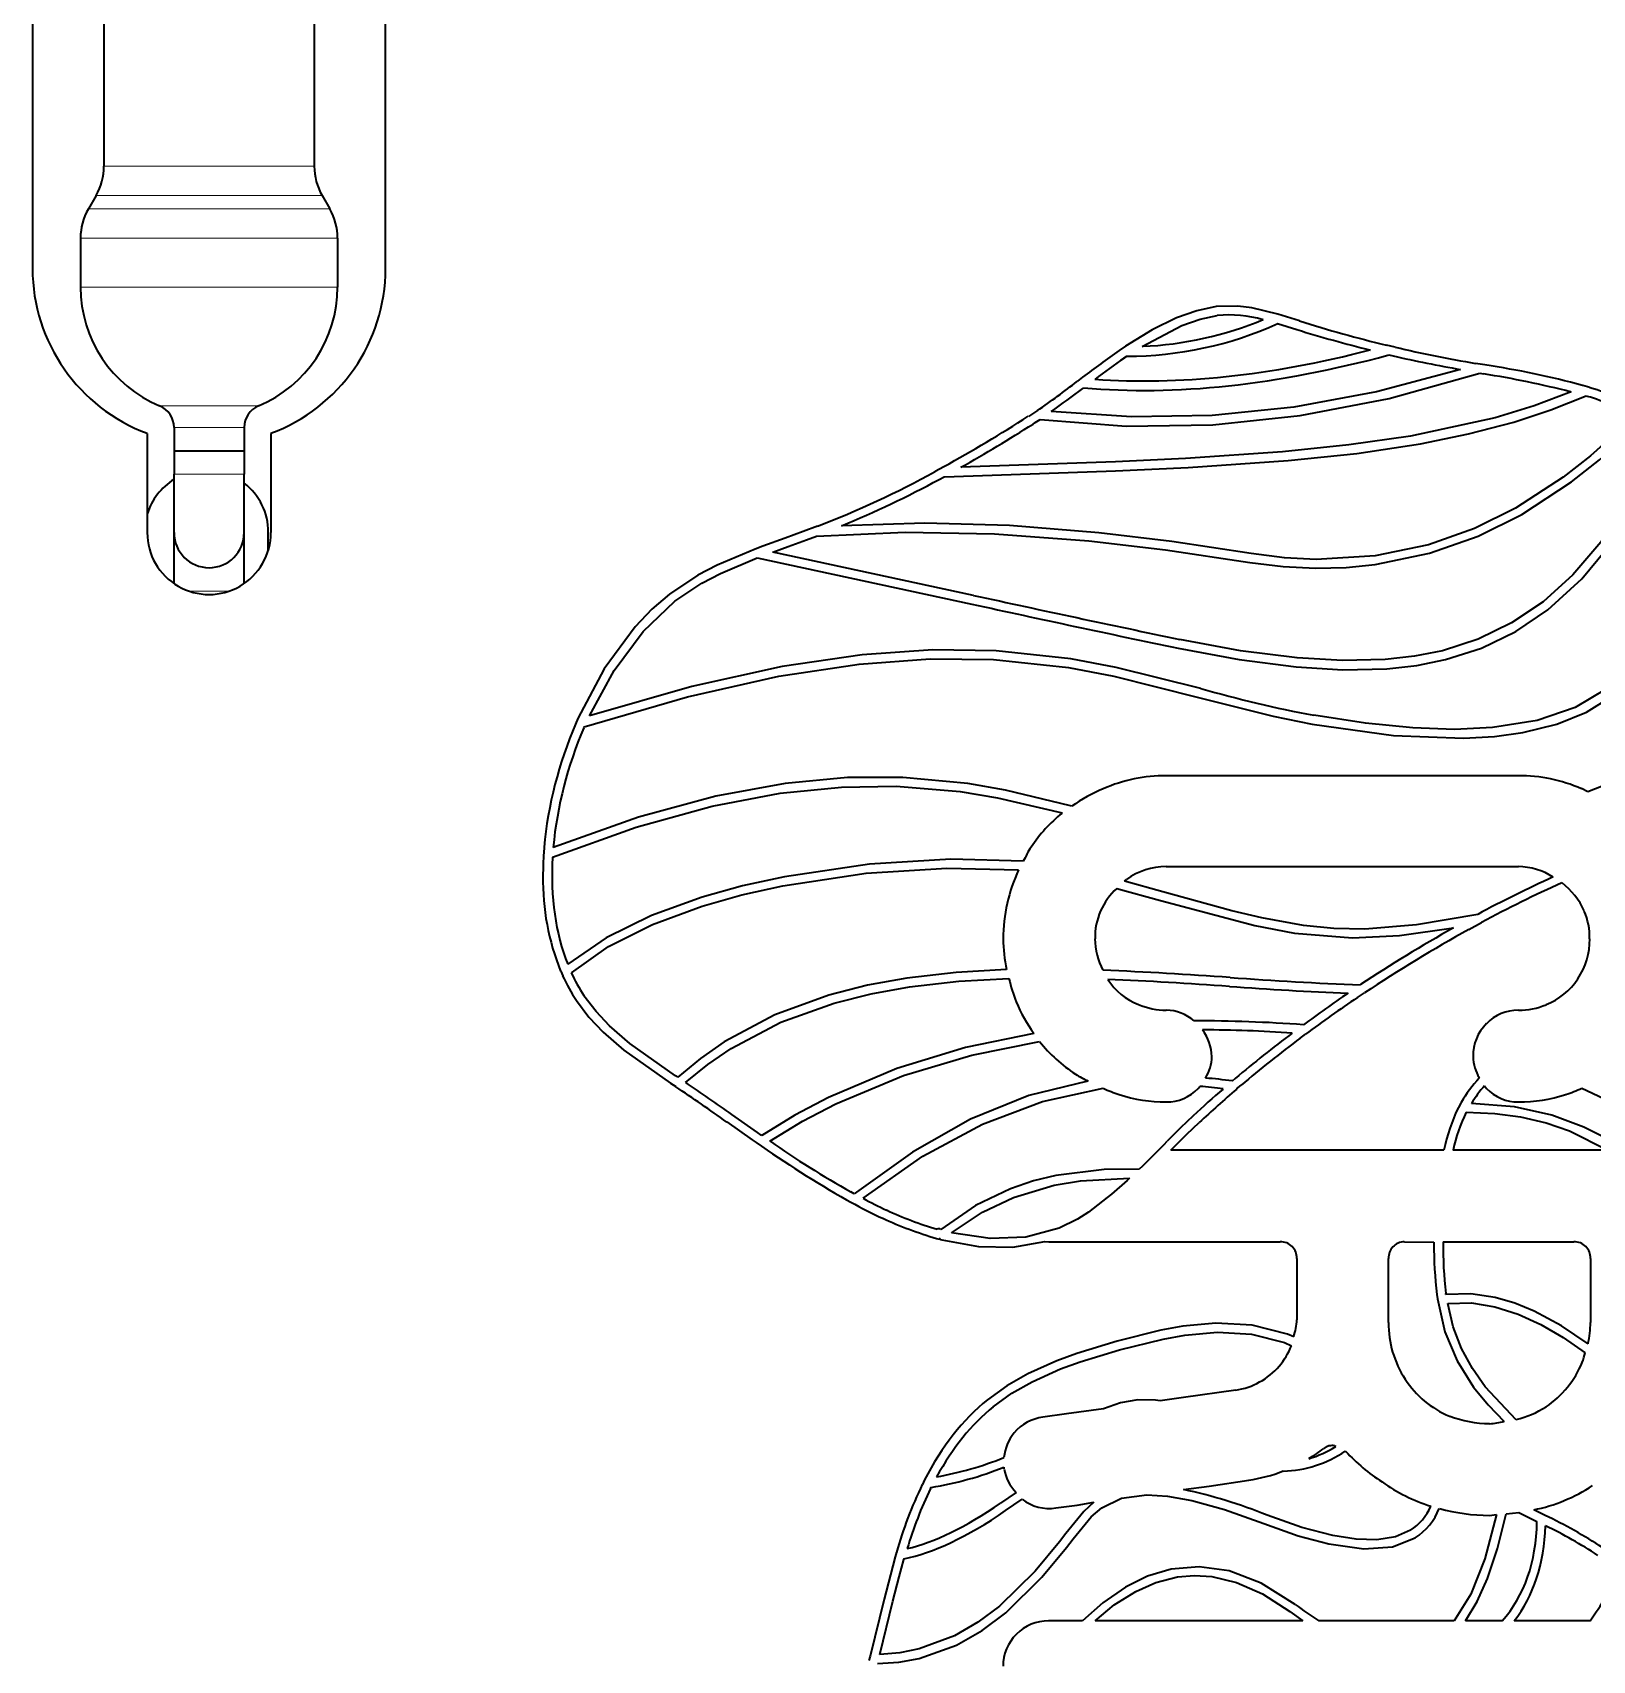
# Model space of a CAD drawing. Extents: x 291 to 828, y 188 to 662.
# Drawn here: x 559.6 to 572.95, y 323.31 to 337.23 of the extents above; entities that cross this region are included whole.
import ezdxf

# ---------------------------------------------------------------- set-up
doc = ezdxf.new("R2010")
doc.units = 0

msp = doc.modelspace()

# ---------------------------------------------------------------- linework, layer by layer
at = {"color": 7, "lineweight": 35, "ltscale": 0.087057}
for p, q in [((559.605, 338.695), (559.605, 335.213)), ((562.626, 335.213), (562.626, 338.695))]:
    msp.add_line(p, q, dxfattribs=at)
at = {"color": 7, "lineweight": 35, "ltscale": 0.043301}
for p, q in [((560.215, 337.82), (560.215, 336.088)), ((562.015, 337.82), (562.015, 336.088))]:
    msp.add_line(p, q, dxfattribs=at)
at = {"color": 7, "lineweight": 13, "ltscale": 0.011713}
msp.add_line((560.215, 336.088), (560.684, 336.088), dxfattribs=at)
at = {"color": 7, "lineweight": 13, "ltscale": 0.033287}
msp.add_line((560.684, 336.088), (562.015, 336.088), dxfattribs=at)
at = {"color": 7, "lineweight": 35, "ltscale": 0.003301}
for p, q in [((560.148, 335.838), (560.082, 335.723)), ((562.082, 335.838), (562.148, 335.723))]:
    msp.add_line(p, q, dxfattribs=at)
at = {"color": 7, "lineweight": 13, "ltscale": 0.013445}
msp.add_line((560.082, 335.723), (560.62, 335.723), dxfattribs=at)
at = {"color": 7, "lineweight": 13, "ltscale": 0.012584}
msp.add_line((560.148, 335.838), (560.652, 335.838), dxfattribs=at)
at = {"color": 7, "lineweight": 13, "ltscale": 0.038206}
msp.add_line((562.148, 335.723), (560.62, 335.723), dxfattribs=at)
at = {"color": 7, "lineweight": 13, "ltscale": 0.035765}
msp.add_line((560.652, 335.838), (562.082, 335.838), dxfattribs=at)
at = {"color": 7, "lineweight": 13, "ltscale": 0.014316}
for p, q in [((560.015, 335.473), (560.588, 335.473)), ((560.015, 335.054), (560.588, 335.054))]:
    msp.add_line(p, q, dxfattribs=at)
at = {"color": 7, "lineweight": 35, "ltscale": 0.01049}
for p, q in [((560.015, 335.473), (560.015, 335.054)), ((562.215, 335.473), (562.215, 335.054))]:
    msp.add_line(p, q, dxfattribs=at)
at = {"color": 7, "lineweight": 13, "ltscale": 0.040685}
for p, q in [((562.215, 335.473), (560.588, 335.473)), ((560.588, 335.054), (562.215, 335.054))]:
    msp.add_line(p, q, dxfattribs=at)
at = {"color": 7, "lineweight": 35, "ltscale": 0.004287}
msp.add_line((570.259, 334.742), (570.423, 334.691), dxfattribs=at)
at = {"color": 7, "lineweight": 35, "ltscale": 0.004873}
msp.add_line((570.446, 334.765), (570.26, 334.822), dxfattribs=at)
at = {"color": 7, "lineweight": 35, "ltscale": 0.001659}
msp.add_line((568.957, 334.548), (568.902, 334.511), dxfattribs=at)
at = {"color": 7, "lineweight": 35, "ltscale": 0.001936}
msp.add_line((571.265, 334.54), (571.189, 334.558), dxfattribs=at)
at = {"color": 7, "lineweight": 35, "ltscale": 0.000947896}
msp.add_line((571.21, 334.474), (571.247, 334.465), dxfattribs=at)
at = {"color": 7, "lineweight": 35, "ltscale": 0.000630164}
msp.add_line((568.946, 334.448), (568.967, 334.462), dxfattribs=at)
at = {"color": 7, "lineweight": 35, "ltscale": 0.002047}
msp.add_line((572.033, 334.388), (571.952, 334.402), dxfattribs=at)
at = {"color": 7, "lineweight": 35, "ltscale": 0.001423}
msp.add_line((568.59, 334.284), (568.545, 334.249), dxfattribs=at)
at = {"color": 7, "lineweight": 35, "ltscale": 0.00020096}
msp.add_line((568.591, 334.188), (568.598, 334.193), dxfattribs=at)
at = {"color": 7, "lineweight": 35, "ltscale": 0.000766985}
msp.add_line((571.99, 334.317), (572.02, 334.312), dxfattribs=at)
at = {"color": 7, "lineweight": 35, "ltscale": 0.001609}
msp.add_line((572.93, 334.194), (572.869, 334.212), dxfattribs=at)
at = {"color": 7, "lineweight": 35, "ltscale": 0.00026936}
msp.add_line((572.898, 334.123), (572.908, 334.12), dxfattribs=at)
at = {"color": 7, "lineweight": 13, "ltscale": 0.005507}
msp.add_line((560.913, 334.038), (560.692, 334.038), dxfattribs=at)
at = {"color": 7, "lineweight": 13, "ltscale": 0.015648}
msp.add_line((560.913, 334.038), (561.538, 334.038), dxfattribs=at)
at = {"color": 7, "lineweight": 35, "ltscale": 0.002307}
msp.add_line((568.203, 333.999), (568.126, 333.948), dxfattribs=at)
at = {"color": 7, "lineweight": 35, "ltscale": 0.001252}
msp.add_line((568.185, 333.895), (568.226, 333.922), dxfattribs=at)
at = {"color": 7, "lineweight": 35, "ltscale": 0.02123}
for p, q in [((560.586, 333.803), (560.586, 332.954)), ((561.645, 332.954), (561.645, 333.803))]:
    msp.add_line(p, q, dxfattribs=at)
at = {"color": 7, "lineweight": 35, "ltscale": 0.005}
for p, q in [((560.815, 333.854), (560.815, 333.654)), ((561.415, 333.854), (561.415, 333.654))]:
    msp.add_line(p, q, dxfattribs=at)
at = {"color": 7, "lineweight": 13, "ltscale": 0.014999}
for p, q in [((560.815, 333.854), (561.415, 333.854)), ((560.815, 333.454), (561.415, 333.454))]:
    msp.add_line(p, q, dxfattribs=at)
at = {"color": 7, "lineweight": 35, "ltscale": 0.010005}
for p, q in [((560.815, 333.854), (560.815, 333.454)), ((561.415, 333.854), (561.415, 333.454))]:
    msp.add_line(p, q, dxfattribs=at)
at = {"color": 7, "lineweight": 35, "ltscale": 0.000546783}
msp.add_line((568.166, 333.883), (568.185, 333.895), dxfattribs=at)
at = {"color": 7, "lineweight": 35, "ltscale": 0.014999}
msp.add_line((560.815, 333.654), (561.415, 333.654), dxfattribs=at)
at = {"color": 7, "lineweight": 35, "ltscale": 0.002169}
msp.add_line((567.403, 333.518), (567.327, 333.476), dxfattribs=at)
at = {"color": 7, "lineweight": 35, "ltscale": 0.0125}
for p, q in [((560.815, 332.954), (560.815, 333.454)), ((561.415, 332.954), (561.415, 333.454))]:
    msp.add_line(p, q, dxfattribs=at)
at = {"color": 7, "lineweight": 35, "ltscale": 0.001185}
msp.add_line((567.363, 333.408), (567.405, 333.431), dxfattribs=at)
at = {"color": 7, "lineweight": 35, "ltscale": 0.00216}
msp.add_line((567.405, 333.431), (567.491, 333.434), dxfattribs=at)
at = {"color": 7, "lineweight": 35, "ltscale": 0.010891}
for p, q in [((560.815, 332.518), (560.815, 332.954)), ((561.415, 332.518), (561.415, 332.954))]:
    msp.add_line(p, q, dxfattribs=at)
at = {"color": 7, "lineweight": 35, "ltscale": 0.003988}
msp.add_line((561.621, 332.799), (561.621, 332.958), dxfattribs=at)
at = {"color": 7, "lineweight": 35, "ltscale": 0.004154}
msp.add_line((566.2, 332.964), (566.044, 332.907), dxfattribs=at)
at = {"color": 7, "lineweight": 35, "ltscale": 0.003223}
msp.add_line((566.321, 333.008), (566.2, 332.964), dxfattribs=at)
at = {"color": 7, "lineweight": 35, "ltscale": 0.001796}
msp.add_line((565.855, 332.838), (565.788, 332.813), dxfattribs=at)
at = {"color": 7, "lineweight": 35, "ltscale": 0.005032}
msp.add_line((566.044, 332.907), (565.855, 332.838), dxfattribs=at)
at = {"color": 7, "lineweight": 35, "ltscale": 0.003515}
msp.add_line((565.938, 332.787), (566.07, 332.834), dxfattribs=at)
at = {"color": 7, "lineweight": 35, "ltscale": 0.004173}
msp.add_line((566.07, 332.834), (566.227, 332.891), dxfattribs=at)
at = {"color": 7, "lineweight": 35, "ltscale": 0.002303}
msp.add_line((566.227, 332.891), (566.313, 332.923), dxfattribs=at)
at = {"color": 7, "lineweight": 35, "ltscale": 0.046983}
msp.add_line((565.804, 332.737), (567.641, 332.342), dxfattribs=at)
at = {"color": 7, "lineweight": 35, "ltscale": 0.043973}
msp.add_line((567.657, 332.417), (565.938, 332.787), dxfattribs=at)
at = {"color": 7, "lineweight": 13, "ltscale": 0.008691}
msp.add_line((560.942, 332.454), (561.289, 332.454), dxfattribs=at)
at = {"color": 7, "lineweight": 35, "ltscale": 0.001305}
msp.add_line((564.271, 331.364), (564.251, 331.316), dxfattribs=at)
at = {"color": 7, "lineweight": 35, "ltscale": 0.000175617}
msp.add_line((564.321, 331.286), (564.324, 331.292), dxfattribs=at)
at = {"color": 7, "lineweight": 35, "ltscale": 0.075322}
for p, q in [((572.319, 330.875), (569.306, 330.875)), ((569.306, 330.098), (572.319, 330.098))]:
    msp.add_line(p, q, dxfattribs=at)
at = {"color": 7, "lineweight": 35, "ltscale": 0.001544}
msp.add_line((572.914, 330.736), (572.858, 330.764), dxfattribs=at)
at = {"color": 7, "lineweight": 35, "ltscale": 0.000260373}
msp.add_line((568.497, 330.614), (568.487, 330.616), dxfattribs=at)
at = {"color": 7, "lineweight": 35, "ltscale": 0.001089}
msp.add_line((563.982, 330.262), (563.979, 330.219), dxfattribs=at)
at = {"color": 7, "lineweight": 35, "ltscale": 0.009704}
msp.add_line((568.882, 329.911), (569.256, 329.807), dxfattribs=at)
at = {"color": 7, "lineweight": 35, "ltscale": 0.000549236}
msp.add_line((568.949, 329.972), (568.965, 329.987), dxfattribs=at)
at = {"color": 7, "lineweight": 35, "ltscale": 0.008495}
msp.add_line((569.277, 329.881), (568.949, 329.972), dxfattribs=at)
at = {"color": 7, "lineweight": 35, "ltscale": 0.003076}
msp.add_line((571.896, 329.56), (572.004, 329.619), dxfattribs=at)
at = {"color": 7, "lineweight": 35, "ltscale": 0.00108}
msp.add_line((564.124, 329.203), (564.141, 329.163), dxfattribs=at)
at = {"color": 7, "lineweight": 35, "ltscale": 0.001801}
msp.add_line((570.942, 328.977), (571.002, 329.017), dxfattribs=at)
at = {"color": 7, "lineweight": 35, "ltscale": 0.001397}
msp.add_line((570.453, 328.63), (570.497, 328.663), dxfattribs=at)
at = {"color": 7, "lineweight": 35, "ltscale": 0.001345}
msp.add_line((565.063, 328.245), (565.108, 328.215), dxfattribs=at)
at = {"color": 7, "lineweight": 35, "ltscale": 0.000645409}
msp.add_line((565.127, 328.295), (565.105, 328.309), dxfattribs=at)
at = {"color": 7, "lineweight": 35, "ltscale": 0.000555923}
msp.add_line((569.58, 328.199), (569.592, 328.217), dxfattribs=at)
at = {"color": 7, "lineweight": 35, "ltscale": 0.000856021}
msp.add_line((569.896, 328.285), (569.87, 328.263), dxfattribs=at)
at = {"color": 7, "lineweight": 35, "ltscale": 0.001241}
msp.add_line((569.908, 328.195), (569.946, 328.227), dxfattribs=at)
at = {"color": 7, "lineweight": 35, "ltscale": 0.000717812}
msp.add_line((572.03, 328.222), (572.046, 328.199), dxfattribs=at)
at = {"color": 7, "lineweight": 35, "ltscale": 0.001196}
msp.add_line((571.828, 328.079), (571.806, 328.037), dxfattribs=at)
at = {"color": 7, "lineweight": 35, "ltscale": 0.006644}
msp.add_line((565.807, 327.824), (565.589, 327.976), dxfattribs=at)
at = {"color": 7, "lineweight": 35, "ltscale": 0.003705}
msp.add_line((569.535, 327.965), (569.427, 327.863), dxfattribs=at)
at = {"color": 7, "lineweight": 35, "ltscale": 0.006656}
msp.add_line((565.545, 327.913), (565.763, 327.76), dxfattribs=at)
at = {"color": 7, "lineweight": 35, "ltscale": 0.001004}
msp.add_line((565.84, 327.801), (565.807, 327.824), dxfattribs=at)
at = {"color": 7, "lineweight": 35, "ltscale": 0.000145159}
msp.add_line((565.845, 327.797), (565.84, 327.801), dxfattribs=at)
at = {"color": 7, "lineweight": 35, "ltscale": 0.003721}
msp.add_line((569.418, 327.855), (569.314, 327.749), dxfattribs=at)
at = {"color": 7, "lineweight": 35, "ltscale": 0.00366}
msp.add_line((569.369, 327.695), (569.472, 327.799), dxfattribs=at)
at = {"color": 7, "lineweight": 35, "ltscale": 0.000323688}
msp.add_line((569.427, 327.863), (569.418, 327.854), dxfattribs=at)
at = {"color": 7, "lineweight": 35, "ltscale": 0.000320467}
msp.add_line((569.472, 327.799), (569.481, 327.808), dxfattribs=at)
at = {"color": 7, "lineweight": 35, "ltscale": 0.003656}
msp.add_line((569.481, 327.808), (569.587, 327.908), dxfattribs=at)
at = {"color": 7, "lineweight": 35, "ltscale": 0.000999744}
msp.add_line((565.763, 327.76), (565.796, 327.737), dxfattribs=at)
at = {"color": 7, "lineweight": 35, "ltscale": 0.000802749}
msp.add_line((569.346, 327.672), (569.369, 327.695), dxfattribs=at)
at = {"color": 7, "lineweight": 35, "ltscale": 0.018462}
msp.add_line((570.085, 327.672), (569.346, 327.672), dxfattribs=at)
at = {"color": 7, "lineweight": 35, "ltscale": 0.039896}
msp.add_line((571.681, 327.672), (570.085, 327.672), dxfattribs=at)
at = {"color": 7, "lineweight": 35, "ltscale": 0.033083}
msp.add_line((573.083, 327.672), (571.759, 327.672), dxfattribs=at)
at = {"color": 7, "lineweight": 35, "ltscale": 0.00099072}
msp.add_line((569.102, 327.536), (569.074, 327.509), dxfattribs=at)
at = {"color": 7, "lineweight": 35, "ltscale": 0.004431}
msp.add_line((568.97, 327.412), (568.837, 327.295), dxfattribs=at)
at = {"color": 7, "lineweight": 35, "ltscale": 0.000741817}
msp.add_line((568.992, 327.432), (568.97, 327.412), dxfattribs=at)
at = {"color": 7, "lineweight": 35, "ltscale": 0.001076}
msp.add_line((566.57, 327.248), (566.607, 327.227), dxfattribs=at)
at = {"color": 7, "lineweight": 35, "ltscale": 0.000822992}
msp.add_line((566.636, 327.299), (566.607, 327.315), dxfattribs=at)
at = {"color": 7, "lineweight": 35, "ltscale": 0.001162}
msp.add_line((568.837, 327.295), (568.801, 327.266), dxfattribs=at)
at = {"color": 7, "lineweight": 35, "ltscale": 0.00058878}
msp.add_line((567.34, 326.917), (567.363, 326.911), dxfattribs=at)
at = {"color": 7, "lineweight": 35, "ltscale": 0.000287922}
msp.add_line((567.373, 326.908), (567.384, 326.905), dxfattribs=at)
at = {"color": 7, "lineweight": 35, "ltscale": 0.000847763}
msp.add_line((568.268, 326.89), (568.302, 326.887), dxfattribs=at)
at = {"color": 7, "lineweight": 35, "ltscale": 9.61304e-05}
msp.add_line((568.302, 326.887), (568.306, 326.887), dxfattribs=at)
at = {"color": 7, "lineweight": 35, "ltscale": 0.000506592}
msp.add_line((568.306, 326.887), (568.326, 326.887), dxfattribs=at)
at = {"color": 7, "lineweight": 35, "ltscale": 0.043967}
msp.add_line((568.326, 326.887), (570.085, 326.887), dxfattribs=at)
at = {"color": 7, "lineweight": 35, "ltscale": 0.004886}
msp.add_line((570.085, 326.887), (570.28, 326.887), dxfattribs=at)
at = {"color": 7, "lineweight": 35, "ltscale": 0.006339}
msp.add_line((571.343, 326.887), (571.596, 326.886), dxfattribs=at)
at = {"color": 7, "lineweight": 35, "ltscale": 0.000283252}
msp.add_line((571.596, 326.886), (571.596, 326.875), dxfattribs=at)
at = {"color": 7, "lineweight": 35, "ltscale": 0.027954}
msp.add_line((571.675, 326.887), (572.794, 326.887), dxfattribs=at)
at = {"color": 7, "lineweight": 35, "ltscale": 0.013083}
for p, q in [((570.423, 326.744), (570.423, 326.221)), ((571.208, 326.221), (571.208, 326.744))]:
    msp.add_line(p, q, dxfattribs=at)
at = {"color": 7, "lineweight": 35, "ltscale": 0.013677}
msp.add_line((572.936, 326.744), (572.936, 326.197), dxfattribs=at)
at = {"color": 7, "lineweight": 35, "ltscale": 0.000963725}
msp.add_line((571.622, 326.437), (571.626, 326.399), dxfattribs=at)
at = {"color": 7, "lineweight": 35, "ltscale": 0.000223708}
msp.add_line((571.699, 326.438), (571.698, 326.447), dxfattribs=at)
at = {"color": 7, "lineweight": 35, "ltscale": 0.000197601}
msp.add_line((571.208, 326.213), (571.208, 326.221), dxfattribs=at)
at = {"color": 7, "lineweight": 35, "ltscale": 0.000198364}
for p, q in [((571.208, 326.205), (571.208, 326.213)), ((571.208, 326.197), (571.208, 326.205))]:
    msp.add_line(p, q, dxfattribs=at)
at = {"color": 7, "lineweight": 35, "ltscale": 0.001672}
msp.add_line((570.317, 326.027), (570.378, 325.999), dxfattribs=at)
at = {"color": 7, "lineweight": 35, "ltscale": 0.00145}
msp.add_line((570.397, 326.075), (570.344, 326.099), dxfattribs=at)
at = {"color": 7, "lineweight": 35, "ltscale": 0.005021}
msp.add_line((569.452, 325.555), (569.253, 325.527), dxfattribs=at)
at = {"color": 7, "lineweight": 35, "ltscale": 0.01131}
msp.add_line((569.9, 325.619), (569.452, 325.555), dxfattribs=at)
at = {"color": 7, "lineweight": 35, "ltscale": 0.005101}
msp.add_line((568.453, 325.416), (568.25, 325.389), dxfattribs=at)
at = {"color": 7, "lineweight": 35, "ltscale": 0.007974}
msp.add_line((568.769, 325.46), (568.453, 325.416), dxfattribs=at)
at = {"color": 7, "lineweight": 35, "ltscale": 0.000951705}
msp.add_line((569.253, 325.527), (569.215, 325.532), dxfattribs=at)
at = {"color": 7, "lineweight": 35, "ltscale": 0.000249416}
msp.add_line((570.748, 325.143), (570.757, 325.138), dxfattribs=at)
at = {"color": 7, "lineweight": 35, "ltscale": 0.000172647}
msp.add_line((570.837, 325.098), (570.843, 325.095), dxfattribs=at)
at = {"color": 7, "lineweight": 35, "ltscale": 0.000389181}
msp.add_line((567.915, 324.96), (567.917, 324.945), dxfattribs=at)
at = {"color": 7, "lineweight": 35, "ltscale": 0.001092}
msp.add_line((567.238, 324.851), (567.219, 324.812), dxfattribs=at)
at = {"color": 7, "lineweight": 35, "ltscale": 0.000260685}
msp.add_line((567.288, 324.778), (567.293, 324.788), dxfattribs=at)
at = {"color": 7, "lineweight": 35, "ltscale": 0.004024}
msp.add_line((568.02, 324.744), (567.888, 324.652), dxfattribs=at)
at = {"color": 7, "lineweight": 35, "ltscale": 0.005419}
msp.add_line((568.924, 324.695), (569.139, 324.725), dxfattribs=at)
at = {"color": 7, "lineweight": 35, "ltscale": 0.005595}
msp.add_line((569.452, 324.768), (569.674, 324.798), dxfattribs=at)
at = {"color": 7, "lineweight": 35, "ltscale": 0.008521}
msp.add_line((569.674, 324.798), (570.011, 324.849), dxfattribs=at)
at = {"color": 7, "lineweight": 35, "ltscale": 0.004294}
msp.add_line((567.931, 324.589), (568.072, 324.687), dxfattribs=at)
at = {"color": 7, "lineweight": 35, "ltscale": 0.004599}
msp.add_line((568.361, 324.612), (568.544, 324.635), dxfattribs=at)
at = {"color": 7, "lineweight": 35, "ltscale": 0.003639}
msp.add_line((568.544, 324.635), (568.687, 324.66), dxfattribs=at)
at = {"color": 7, "lineweight": 35, "ltscale": 0.002706}
msp.add_line((572.547, 324.548), (572.45, 324.596), dxfattribs=at)
at = {"color": 7, "lineweight": 35, "ltscale": 0.001536}
msp.add_line((572.072, 324.548), (572.133, 324.554), dxfattribs=at)
at = {"color": 7, "lineweight": 35, "ltscale": 0.002738}
msp.add_line((572.214, 324.562), (572.323, 324.573), dxfattribs=at)
at = {"color": 7, "lineweight": 35, "ltscale": 0.00433}
msp.add_line((572.323, 324.573), (572.478, 324.496), dxfattribs=at)
at = {"color": 7, "lineweight": 35, "ltscale": 0.002256}
msp.add_line((568.446, 324.393), (568.392, 324.321), dxfattribs=at)
at = {"color": 7, "lineweight": 35, "ltscale": 0.002281}
msp.add_line((568.453, 324.274), (568.508, 324.347), dxfattribs=at)
at = {"color": 7, "lineweight": 35, "ltscale": 0.003951}
msp.add_line((566.986, 324.192), (566.945, 324.04), dxfattribs=at)
at = {"color": 7, "lineweight": 35, "ltscale": 0.00103}
msp.add_line((566.997, 324.232), (566.986, 324.192), dxfattribs=at)
at = {"color": 7, "lineweight": 35, "ltscale": 0.00388}
msp.add_line((567.02, 324.021), (567.06, 324.171), dxfattribs=at)
at = {"color": 7, "lineweight": 35, "ltscale": 0.000154786}
msp.add_line((567.06, 324.171), (567.062, 324.177), dxfattribs=at)
at = {"color": 7, "lineweight": 35, "ltscale": 0.005357}
msp.add_line((566.945, 324.04), (566.893, 323.832), dxfattribs=at)
at = {"color": 7, "lineweight": 35, "ltscale": 0.005364}
msp.add_line((566.967, 323.813), (567.02, 324.021), dxfattribs=at)
at = {"color": 7, "lineweight": 35, "ltscale": 0.01256}
msp.add_line((566.893, 323.832), (566.771, 323.345), dxfattribs=at)
at = {"color": 7, "lineweight": 35, "ltscale": 0.011698}
msp.add_line((566.854, 323.359), (566.967, 323.813), dxfattribs=at)
at = {"color": 7, "lineweight": 35, "ltscale": 0.007271}
msp.add_line((568.589, 323.646), (568.298, 323.646), dxfattribs=at)
at = {"color": 7, "lineweight": 35, "ltscale": 0.044412}
msp.add_line((570.473, 323.646), (568.697, 323.646), dxfattribs=at)
at = {"color": 7, "lineweight": 35, "ltscale": 0.003407}
msp.add_line((570.362, 323.725), (570.473, 323.646), dxfattribs=at)
at = {"color": 7, "lineweight": 35, "ltscale": 0.028925}
msp.add_line((571.768, 323.646), (570.611, 323.646), dxfattribs=at)
at = {"color": 7, "lineweight": 35, "ltscale": 0.007855}
msp.add_line((572.181, 323.646), (571.867, 323.646), dxfattribs=at)
at = {"color": 7, "lineweight": 35, "ltscale": 0.016202}
msp.add_line((572.932, 323.646), (572.284, 323.646), dxfattribs=at)
at = {"color": 7, "lineweight": 35, "ltscale": 0.00096776}
msp.add_line((566.771, 323.345), (566.762, 323.307), dxfattribs=at)
at = {"color": 7, "lineweight": 35}
for points in [[(569.732, 334.887), (569.566, 334.852), (569.392, 334.791), (569.184, 334.688), (568.957, 334.548)], [(570.26, 334.822), (570.037, 334.876), (569.917, 334.891), (569.732, 334.887)], [(569.1, 334.547), (569.44, 334.726), (569.595, 334.78), (569.742, 334.811)], [(571.825, 334.349), (571.104, 334.158), (570.396, 334.027), (569.698, 333.956), (569.007, 333.944), (568.322, 333.991)], [(568.226, 333.922), (568.962, 333.866), (569.703, 333.876), (570.453, 333.955), (571.214, 334.102), (571.99, 334.317)], [(567.491, 333.434), (568.87, 333.482), (569.492, 333.511), (570.349, 333.57), (570.937, 333.632), (571.482, 333.714), (571.893, 333.798), (572.281, 333.899), (572.596, 334.003), (572.898, 334.123)], [(572.77, 334.157), (572.453, 334.038), (572.119, 333.937), (571.395, 333.78), (570.867, 333.704), (570.299, 333.645), (569.471, 333.588), (568.872, 333.559), (567.549, 333.513)], [(570.02, 332.699), (570.307, 332.663), (570.582, 332.649), (570.844, 332.656), (571.094, 332.68), (571.559, 332.777), (571.976, 332.925), (572.348, 333.11), (572.773, 333.388), (573.014, 333.577), (573.394, 333.92)], [(573.32, 333.956), (572.937, 333.612), (572.703, 333.428), (572.295, 333.163), (571.943, 332.989), (571.549, 332.849), (571.094, 332.755), (570.589, 332.725), (570.317, 332.739), (570.033, 332.775)], [(573.568, 333.813), (573.413, 333.493), (573.252, 333.206), (573.025, 332.873), (572.785, 332.593), (572.531, 332.363), (572.26, 332.181), (571.974, 332.042), (571.669, 331.944), (571.429, 331.896), (571.178, 331.868), (570.813, 331.859), (570.425, 331.882), (569.941, 331.944), (569.423, 332.04)], [(569.408, 331.965), (569.929, 331.868), (570.417, 331.805), (570.817, 331.78), (571.193, 331.79), (571.449, 331.818), (571.694, 331.868), (572.003, 331.967), (572.296, 332.108), (572.571, 332.293), (572.862, 332.559), (573.135, 332.89), (573.391, 333.291), (573.63, 333.766)], [(566.313, 332.923), (567.072, 332.957), (567.836, 332.945), (568.643, 332.885), (569.3, 332.807), (570.02, 332.699)], [(570.033, 332.775), (569.353, 332.877), (568.73, 332.953), (567.963, 333.015), (567.239, 333.034), (566.528, 333.013)], [(565.788, 332.813), (565.464, 332.676), (565.297, 332.589), (565.054, 332.429)], [(565.101, 332.368), (565.333, 332.521), (565.492, 332.604), (565.804, 332.737)], [(565.054, 332.429), (564.904, 332.3), (564.76, 332.149), (564.496, 331.788), (564.271, 331.364)], [(574.332, 332.44), (574.203, 331.978), (574.132, 331.777), (574, 331.506), (573.871, 331.325), (573.706, 331.16), (573.554, 331.045), (573.374, 330.937), (573.162, 330.834), (572.914, 330.736)], [(564.369, 331.386), (564.581, 331.776), (564.829, 332.109), (565.101, 332.368)], [(564.324, 331.292), (565.209, 331.549), (565.99, 331.725), (566.678, 331.83), (567.286, 331.874), (567.828, 331.868), (568.469, 331.8), (568.857, 331.726), (569.582, 331.545)], [(569.602, 331.62), (568.877, 331.801), (568.488, 331.875), (567.849, 331.944), (567.309, 331.952), (566.703, 331.91), (566.02, 331.808), (565.246, 331.637), (564.369, 331.386)], [(569.582, 331.545), (570.22, 331.384), (570.555, 331.317)], [(570.555, 331.317), (571.251, 331.22), (571.85, 331.196), (572.115, 331.21), (572.357, 331.243), (572.647, 331.315), (572.901, 331.419), (573.12, 331.556)], [(573.074, 331.618), (572.804, 331.458), (572.479, 331.347), (572.096, 331.286), (571.773, 331.271), (571.415, 331.284), (571.011, 331.324), (570.568, 331.392)], [(568.487, 330.616), (567.931, 330.751), (567.607, 330.808), (567.052, 330.86), (566.577, 330.858), (566.045, 330.808), (565.452, 330.699), (564.791, 330.521), (564.06, 330.262)], [(564.055, 330.177), (564.771, 330.435), (565.419, 330.613), (566.002, 330.724), (566.526, 330.778), (566.994, 330.785), (567.542, 330.739), (567.863, 330.686), (568.414, 330.556)], [(568.082, 330.143), (567.462, 330.16), (566.765, 330.117), (566.039, 330.011), (565.681, 329.933), (565.334, 329.837), (564.9, 329.68), (564.512, 329.489), (564.185, 329.263)], [(564.215, 329.189), (564.532, 329.413), (564.91, 329.603), (565.334, 329.759), (565.673, 329.855), (566.025, 329.933), (566.739, 330.04), (567.428, 330.084), (568.042, 330.069)], [(571.971, 329.688), (571.447, 329.598), (571.006, 329.563), (570.739, 329.567), (570.479, 329.593), (570.123, 329.658), (569.868, 329.719), (569.277, 329.881)], [(569.256, 329.807), (570.063, 329.594), (570.404, 329.528), (570.9, 329.487), (571.302, 329.507), (571.764, 329.573)], [(567.938, 329.216), (567.508, 329.192), (567.086, 329.143), (566.748, 329.082), (566.419, 328.998), (565.955, 328.828), (565.522, 328.597), (565.32, 328.455), (565.127, 328.295)], [(565.193, 328.25), (565.383, 328.405), (565.582, 328.542), (566.007, 328.766), (566.463, 328.93), (566.781, 329.009), (567.109, 329.068), (567.53, 329.116), (567.96, 329.139)], [(564.259, 328.951), (564.366, 328.81), (564.486, 328.682), (564.665, 328.526), (565.063, 328.245)], [(565.105, 328.309), (564.716, 328.584), (564.542, 328.735), (564.426, 328.859), (564.323, 328.993)], [(568.173, 328.67), (567.587, 328.55), (566.999, 328.371), (566.415, 328.123), (566.128, 327.97), (565.845, 327.797)], [(565.914, 327.75), (566.194, 327.919), (566.479, 328.068), (567.058, 328.31), (567.642, 328.484), (568.222, 328.601)], [(568.636, 328.263), (568.131, 328.138), (567.632, 327.936), (567.134, 327.656), (566.636, 327.299)], [(566.712, 327.26), (567.224, 327.62), (567.734, 327.895), (568.247, 328.088), (568.766, 328.201)], [(572.861, 328.201), (573.287, 328.003), (573.675, 327.751), (573.997, 327.503)], [(573.226, 327.672), (573.062, 327.776), (572.88, 327.869), (572.605, 327.972), (572.286, 328.042), (571.918, 328.071)], [(571.872, 327.996), (572.116, 327.986), (572.338, 327.957), (572.558, 327.906), (572.756, 327.838), (573.083, 327.672)], [(569.074, 327.509), (568.773, 327.506), (568.362, 327.456), (568.169, 327.409), (567.972, 327.342), (567.674, 327.198), (567.376, 326.994)], [(567.469, 326.966), (567.734, 327.141), (567.999, 327.267), (568.347, 327.372), (568.572, 327.41), (568.992, 327.432)], [(568.801, 327.266), (568.641, 327.142), (568.546, 327.082), (568.389, 327.005)], [(568.389, 327.005), (568.104, 326.929), (567.798, 326.917), (567.469, 326.966)], [(567.363, 326.911), (567.364, 326.914), (567.365, 326.915), (567.367, 326.915), (567.368, 326.915), (567.369, 326.914), (567.372, 326.91), (567.373, 326.908)], [(567.384, 326.905), (567.699, 326.847), (567.992, 326.842), (568.268, 326.89)], [(571.626, 326.399), (571.69, 326.118), (571.795, 325.869), (571.935, 325.645), (572.06, 325.493), (572.198, 325.351)], [(572.915, 326.015), (572.688, 326.169), (572.455, 326.295), (572.289, 326.363), (572.12, 326.412), (571.912, 326.443), (571.699, 326.438)], [(571.714, 326.361), (571.918, 326.365), (572.118, 326.333), (572.316, 326.27), (572.511, 326.181), (572.703, 326.069), (572.891, 325.938)], [(572.3, 325.366), (572.035, 325.647), (571.925, 325.804), (571.833, 325.975), (571.762, 326.16), (571.714, 326.361)], [(570.344, 326.099), (570.041, 326.176), (569.73, 326.191), (569.448, 326.165), (569.259, 326.131), (568.886, 326.039)], [(568.907, 325.965), (569.278, 326.056), (569.466, 326.089), (569.745, 326.114), (570.036, 326.098), (570.317, 326.027)], [(568.886, 326.039), (568.54, 325.933), (568.369, 325.87), (568.12, 325.758), (567.942, 325.656), (567.775, 325.536)], [(567.824, 325.476), (567.985, 325.592), (568.158, 325.691), (568.401, 325.8), (568.568, 325.862), (568.907, 325.965)], [(569.215, 325.532), (569.062, 325.537), (568.915, 325.511), (568.769, 325.46)], [(569.139, 324.725), (569.315, 324.713), (569.526, 324.675), (569.805, 324.597), (570.14, 324.478)], [(568.687, 324.66), (568.6, 324.58), (568.446, 324.393)], [(568.508, 324.347), (568.664, 324.536), (568.754, 324.613), (568.924, 324.695)], [(570.14, 324.478), (570.434, 324.374), (570.696, 324.304), (570.997, 324.263), (571.243, 324.28), (571.437, 324.356)], [(571.396, 324.422), (571.267, 324.365), (571.108, 324.339), (570.932, 324.343), (570.73, 324.375), (570.467, 324.444), (570.168, 324.549)], [(572.133, 324.554), (572.033, 324.175), (571.911, 323.873), (571.768, 323.646)], [(571.867, 323.646), (571.967, 323.81), (572.056, 324.009), (572.141, 324.265), (572.214, 324.562)], [(568.392, 324.321), (568.185, 324.07), (567.879, 323.772), (567.694, 323.634), (567.493, 323.518), (567.191, 323.405), (567.027, 323.373), (566.854, 323.359)], [(566.834, 323.281), (567.018, 323.293), (567.192, 323.325), (567.511, 323.439), (567.731, 323.564), (567.932, 323.714), (568.242, 324.019), (568.453, 324.274)], [(570.409, 323.786), (570.118, 323.969), (569.844, 324.073), (569.588, 324.109), (569.349, 324.088), (569.146, 324.027), (568.958, 323.934), (568.762, 323.799), (568.589, 323.646)], [(568.697, 323.646), (568.861, 323.782), (569.044, 323.898), (569.217, 323.974), (569.403, 324.021), (569.546, 324.033), (569.696, 324.024), (569.906, 323.974), (570.128, 323.877), (570.362, 323.725)]]:
    msp.add_lwpolyline(points, dxfattribs=at)
for centre, radius, start, end in [((559.715, 336.088), 0.5, 330.0013, 359.9987), ((562.515, 336.088), 0.5, 180.0013, 209.9987), ((560.515, 335.473), 0.5, 150.0013, 179.9987), ((561.715, 335.473), 0.5, 0.0013, 29.9987), ((561.111, 335.216), 1.507, 180.1288, 249.6139), ((561.119, 335.216), 1.507, 290.3853, 359.8697), ((561.115, 335.054), 1.1, 180, 247.3801), ((561.115, 335.054), 1.1, 292.6199, 360), ((568.968, 337.59), 3.127, 269.9727, 294.387), ((568.977, 337.565), 3.02, 272.3391, 292.5717), ((569.844, 333.759), 1.057, 73.9759, 95.554), ((573.778, 345.288), 11.038, 252.4296, 256.4346), ((573.707, 345.296), 11.102, 252.7942, 256.1649), ((573.688, 327.626), 8.385, 124.8058, 127.4437), ((573.731, 345.356), 11.17, 257.1532, 260.1744), ((573.818, 345.428), 11.183, 256.8033, 260.3961), ((573.333, 328.178), 7.652, 124.9828, 127.2961), ((570.95, 327.118), 7.35, 74.8668, 81.5305), ((563.549, 340.698), 8.158, 304.7862, 307.7644), ((562.244, 342.585), 10.527, 305.2674, 307.0868), ((570.765, 326.341), 8.069, 75.6093, 81.0504), ((572.161, 331.605), 2.7, 62.5154, 73.4502), ((572.133, 331.569), 2.666, 63.5453, 73.091), ((560.615, 333.854), 0.2, 0.0147, 67.3655), ((561.615, 333.854), 0.2, 112.6199, 180), ((560.965, 345.138), 13.284, 298.9881, 302.6174), ((560.789, 345.49), 13.753, 299.4402, 302.439), ((561.094, 332.956), 0.532, 121.6616, 162.8139), ((561.093, 332.958), 0.529, 359.9823, 52.3941), ((563.297, 340.818), 8.375, 291.1691, 298.7622), ((563.272, 340.97), 8.597, 292.2518, 298.4183), ((561.115, 332.954), 0.529, 179.9871, 0.0443), ((561.115, 332.954), 0.3, 180, 360), ((612.701, 538.929), 211.367, 257.6955, 258.18499), ((611.708, 534.357), 206.765, 257.69439, 258.19496), ((572.596, 342.094), 10.893, 254.0472, 259.2671), ((567.463, 329.934), 3.497, 156.7232, 174.6165), ((567.462, 329.935), 3.418, 156.7337, 174.5211), ((569.307, 329.51), 1.365, 90.0261, 113.2992), ((572.319, 329.51), 1.365, 66.7012, 89.973), ((569.304, 329.48), 1.391, 112.7004, 125.4707), ((569.261, 329.518), 1.339, 129.2316, 146.1506), ((566.801, 330.014), 2.829, 175.8507, 179.9775), ((569.447, 329.474), 1.52, 148.6708, 153.9065), ((566.036, 329.979), 2.064, 178.9833, 202.0794), ((569.305, 329.478), 1.394, 154.8894, 179.9381), ((569.308, 329.515), 0.583, 90.2001, 126.0102), ((576.884, 320.588), 10.342, 114.3663, 118.3656), ((572.307, 329.523), 0.575, 57.4377, 88.8233), ((569.297, 329.466), 0.608, 133.0155, 155.55), ((576.692, 320.967), 9.841, 113.9824, 118.4504), ((572.324, 329.47), 0.611, 23.914, 52.9476), ((569.261, 329.492), 0.565, 156.4488, 181.2692), ((572.365, 329.492), 0.564, 358.7277, 23.5635), ((569.262, 329.484), 1.351, 180.195, 191.4429), ((569.285, 329.488), 0.59, 180.8129, 208.0423), ((578.003, 318.441), 12.761, 119.2708, 123.4557), ((577.903, 318.652), 12.452, 118.8443, 123.6582), ((572.341, 329.471), 0.589, 325.6274, 0.8228), ((565.483, 329.765), 1.393, 204.4276, 213.6348), ((567.409, 295.916), 33.322, 85.7949, 87.6681), ((565.494, 329.775), 1.485, 204.3091, 213.7175), ((569.283, 329.441), 1.357, 192.8479, 201.6569), ((569.28, 329.448), 0.571, 213.6456, 248.2963), ((567.326, 294.611), 34.553, 85.8171, 87.5476), ((572.107, 360.026), 31.036, 265.8239, 267.7003), ((571.894, 355.756), 26.685, 265.6122, 268.0133), ((572.349, 329.447), 0.569, 291.381, 327.0994), ((569.275, 329.466), 1.359, 202.7536, 215.8033), ((569.311, 329.506), 0.637, 247.6251, 269.5802), ((578.138, 318.321), 12.935, 124.2332, 126.3066), ((577.738, 318.892), 12.162, 123.9723, 126.5373), ((572.315, 329.505), 0.637, 270.4284, 292.3906), ((569.301, 328.501), 0.368, 48.6595, 89.2256), ((569.555, 315.952), 12.826, 85.8692, 90.0469), ((572.313, 328.481), 0.382, 134.3858, 181.2555), ((572.315, 328.496), 0.373, 89.3738, 136.2787), ((569.316, 328.467), 0.379, 0.7246, 37.8866), ((569.554, 316.062), 12.639, 86.2323, 89.7211), ((577.009, 319.846), 11.037, 126.8856, 130.1249), ((577.174, 319.665), 11.205, 126.8599, 130.1701), ((569.262, 329.44), 1.337, 218.8868, 236.7668), ((569.33, 328.48), 0.366, 328.4326, 358.718), ((572.296, 328.48), 0.365, 181.2667, 211.5226), ((556.288, 314.992), 15.894, 54.3801, 56.2952), ((555.109, 313.248), 18.076, 54.5642, 56.0898), ((569.264, 329.541), 1.424, 238.9541, 243.8424), ((569.399, 329.605), 1.54, 245.749, 251.1838), ((569.31, 328.457), 0.373, 269.4367, 316.2371), ((569.254, 324.254), 3.978, 82.2146, 85.1183), ((569.369, 324.752), 3.547, 81.8777, 85.5958), ((572.82, 327.507), 1.144, 136.8989, 150.0155), ((572.843, 327.505), 1.085, 138.5841, 148.5215), ((572.315, 328.457), 0.373, 223.7411, 270.5816), ((572.225, 329.611), 1.546, 288.8042, 294.2858), ((569.306, 329.403), 1.319, 252.1591, 270.0147), ((576.471, 320.435), 10.238, 130.7161, 132.6494), ((576.613, 320.357), 10.314, 130.545, 132.9341), ((572.32, 329.403), 1.319, 269.9853, 287.8409), ((573.251, 327.342), 1.604, 154.3408, 168.1472), ((573.237, 327.345), 1.513, 154.4676, 167.5056), ((571.052, 335.166), 9.099, 234.7183, 240.4883), ((570.713, 334.615), 8.376, 235.0417, 240.6401), ((562.285, 334.538), 9.773, 314.235, 315.9917), ((568.94, 331.516), 4.883, 241.456, 245.0325), ((568.736, 331.024), 4.274, 241.7303, 244.7214), ((568.245, 330.026), 3.238, 245.0641, 253.7759), ((568.222, 329.965), 3.096, 244.959, 253.5492), ((567.36, 326.973), 0.0267, 52.8022, 122.0417), ((570.288, 326.752), 0.135, 356.9258, 93.0655), ((571.344, 326.752), 0.136, 90.4975, 183.1687), ((575.194, 326.866), 3.598, 179.8603, 186.8553), ((575.21, 326.844), 3.535, 179.3012, 186.4561), ((572.801, 326.752), 0.135, 356.91, 93.0792), ((569.869, 326.249), 0.555, 341.7558, 357.1614), ((572.066, 326.187), 0.858, 179.2795, 213.4938), ((572.097, 326.202), 0.839, 347.1302, 359.6786), ((569.798, 326.231), 0.624, 319.4438, 338.1881), ((572.069, 326.189), 0.863, 304.3429, 337.349), ((572.245, 326.094), 0.664, 339.0731, 346.4293), ((569.81, 326.224), 0.611, 278.4707, 319.2201), ((572.03, 326.142), 0.803, 212.2391, 248.1174), ((572.057, 326.287), 0.952, 284.7987, 301.6164), ((568.303, 324.999), 0.393, 97.7443, 139.5791), ((572.082, 326.329), 0.996, 249.3763, 269.421), ((572.032, 326.017), 0.686, 273.3413, 284.0138), ((568.293, 325.011), 0.377, 139.9153, 175.3089), ((570.279, 325.883), 0.885, 286.1078, 302.6832), ((570.726, 325.027), 0.118, 79.3388, 128.3636), ((566.805, 327.834), 3.005, 280.2735, 291.7147), ((570.283, 325.91), 0.983, 271.3879, 304.2933), ((569.778, 326.296), 1.467, 300.5935, 306.6242), ((571.954, 326.096), 1.495, 221.999, 237.5686), ((566.805, 327.757), 3.01, 279.3299, 291.6532), ((568.288, 325.009), 0.376, 189.9084, 224.648), ((569.823, 326.159), 1.323, 278.1342, 291.4402), ((570.467, 323.24), 3.609, 154.1841, 164.0519), ((570.444, 323.265), 3.5, 154.3821, 163.4284), ((568.565, 320.599), 4.263, 67.9123, 77.9893), ((572.037, 326.086), 1.533, 234.7509, 252.2115), ((572.183, 325.957), 1.387, 281.0937, 303.7026), ((568.302, 324.976), 0.369, 231.4807, 279.2301), ((571.146, 324.807), 0.46, 302.9839, 336.82), ((571.142, 324.807), 0.539, 303.1615, 338.1126), ((572.077, 326.193), 1.645, 254.709, 269.8253), ((570.76, 320.788), 4.163, 56.7802, 64.5784), ((570.884, 320.992), 3.847, 56.6662, 64.3063), ((567.971, 327.103), 6.048, 325.1307, 329.796), ((572.328, 326.335), 3.19, 233.0229, 237.4382), ((568.298, 323.257), 0.389, 89.9969, 180.0173)]:
    msp.add_arc(centre, radius, start, end, dxfattribs=at)
for centre, major_axis, ratio, start_param, end_param in [((577.069, 347.958), (-10.655, -12.922), 0.451361, 0.298236, 0.566682), ((577.707, 348.775), (-11.223, -13.686), 0.433244, 0.295335, 0.532827), ((565.472, 330.583), (-0.692, -1.946), 0.638256, 5.140439, 5.658871), ((570.502, 320.066), (2.328, -5.707), 0.499425, 3.291087, 3.547156), ((570.258, 319.597), (1.993, -6.121), 0.451888, 3.312605, 3.544049), ((571.202, 332.328), (-4.641, -8.092), 0.242521, 0.206354, 0.464301), ((571.401, 332.944), (-4.844, -8.634), 0.234835, 0.210987, 0.441554), ((560.327, 332.843), (11.901, -9.14), 0.268521, 6.264686, 6.478308), ((560.766, 332.953), (11.505, -9.323), 0.274774, 0.005042, 0.203129)]:
    msp.add_ellipse(centre, major_axis=major_axis, ratio=ratio, start_param=start_param, end_param=end_param, dxfattribs=at)

doc.saveas('drawing.dxf')
